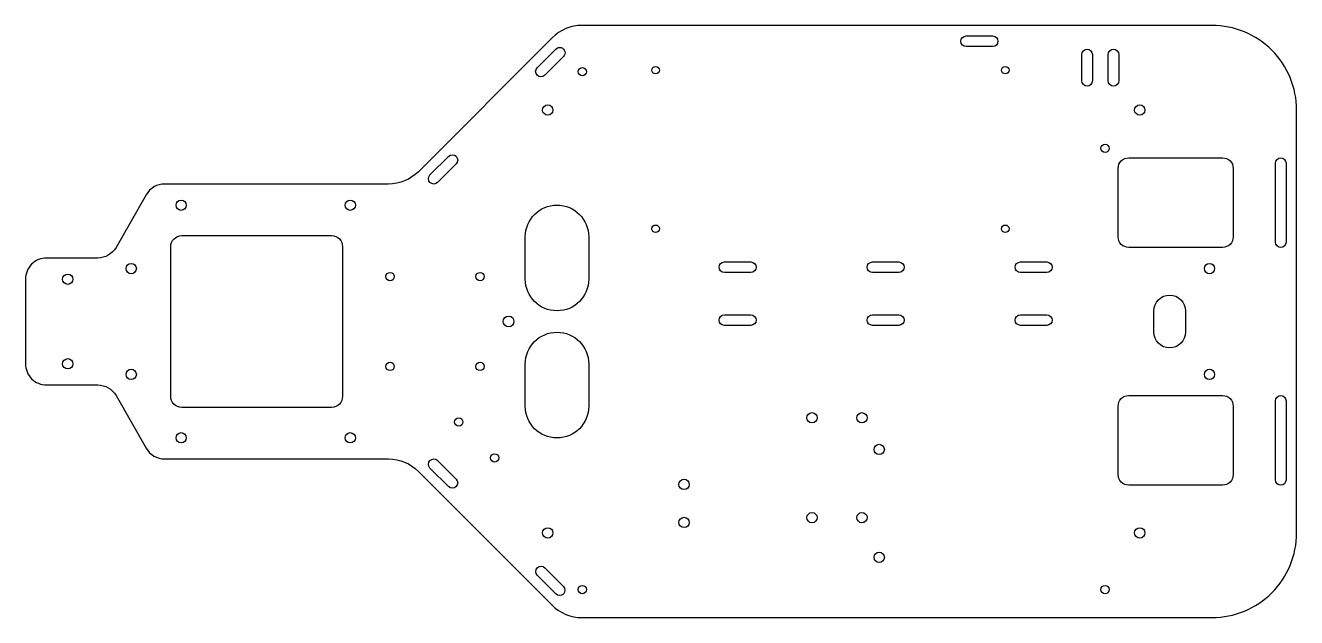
# Model space of a CAD drawing. Extents: x -15.3 to -0.2, y -7.2 to -0.2.
import ezdxf

# ---------------------------------------------------------------- set-up
doc = ezdxf.new("R2010")
doc.units = 0
doc.layers.get('0').update_dxf_attribs({"linetype": 'CONTINUOUS'})

msp = doc.modelspace()

# ---------------------------------------------------------------- linework, layer by layer
for points in [[(-8.677, -7.214), (-1.229, -7.214, 0.414214), (-0.229, -6.214), (-0.229, -1.214, 0.414214), (-1.229, -0.214), (-8.677, -0.214, 0.198912), (-9.031, -0.361), (-10.613, -1.943, -0.198912), (-10.967, -2.089), (-13.614, -2.089, 0.269143), (-13.831, -2.215), (-14.188, -2.838, -0.269143), (-14.405, -2.964), (-15.009, -2.964, 0.414214), (-15.259, -3.214), (-15.259, -4.214, 0.414214), (-15.009, -4.464), (-14.405, -4.464, -0.269143), (-14.188, -4.59), (-13.831, -5.213, 0.269143), (-13.614, -5.339), (-10.967, -5.339, -0.198912), (-10.613, -5.486), (-9.031, -7.068, 0.198912)], [(-4.136, -0.339), (-3.823, -0.339, -1), (-3.823, -0.464), (-4.136, -0.464, -1)], [(-9.208, -0.714), (-8.987, -0.493, -1), (-8.898, -0.582), (-9.119, -0.803, -1)], [(-2.644, -0.558), (-2.644, -0.87, -1), (-2.769, -0.87), (-2.769, -0.558, -1)], [(-2.332, -0.558), (-2.332, -0.87, -1), (-2.457, -0.87), (-2.457, -0.558, -1)], [(-10.476, -1.982), (-10.255, -1.761, -1), (-10.167, -1.85), (-10.388, -2.071, -1)], [(-0.979, -2.714, -0.414214), (-1.104, -2.839), (-2.214, -2.839, -0.414214), (-2.339, -2.714), (-2.339, -1.904, -0.414214), (-2.214, -1.779), (-1.104, -1.779, -0.414214), (-0.979, -1.904)], [(-0.479, -2.777), (-0.479, -1.842, -1), (-0.354, -1.842), (-0.354, -2.777, -1)], [(-9.349, -3.213), (-9.349, -2.713, -1), (-8.599, -2.713), (-8.599, -3.213, -1)], [(-11.51, -2.828), (-11.51, -4.6, -0.414214), (-11.639, -4.73), (-13.411, -4.73, -0.414214), (-13.541, -4.6), (-13.541, -2.828, -0.414214), (-13.411, -2.699), (-11.639, -2.699, -0.414214)], [(-6.682, -3.135), (-6.995, -3.135, -1), (-6.995, -3.01), (-6.682, -3.01, -1)], [(-4.932, -3.135), (-5.245, -3.135, -1), (-5.245, -3.01), (-4.932, -3.01, -1)], [(-3.182, -3.135), (-3.495, -3.135, -1), (-3.495, -3.01), (-3.182, -3.01, -1)], [(-1.542, -3.589), (-1.542, -3.839, -1), (-1.917, -3.839), (-1.917, -3.589, -1)], [(-6.682, -3.76), (-6.995, -3.76, -1), (-6.995, -3.635), (-6.682, -3.635, -1)], [(-4.932, -3.76), (-5.245, -3.76, -1), (-5.245, -3.635), (-4.932, -3.635, -1)], [(-3.182, -3.76), (-3.495, -3.76, -1), (-3.495, -3.635), (-3.182, -3.635, -1)], [(-8.599, -4.216), (-8.599, -4.716, -1), (-9.349, -4.716), (-9.349, -4.216, -1)], [(-2.214, -5.649, -0.414214), (-2.339, -5.524), (-2.339, -4.714, -0.414214), (-2.214, -4.589), (-1.104, -4.589, -0.414214), (-0.979, -4.714), (-0.979, -5.524, -0.414214), (-1.104, -5.649)], [(-0.479, -5.587), (-0.479, -4.652, -1), (-0.354, -4.652), (-0.354, -5.587, -1)], [(-10.476, -5.446, -1), (-10.388, -5.357), (-10.167, -5.578, -1), (-10.255, -5.667)], [(-9.208, -6.714, -1), (-9.119, -6.626), (-8.898, -6.847, -1), (-8.987, -6.935)]]:
    msp.add_lwpolyline(points, format="xyb", close=True)
for centre, radius in [((-8.675, -0.761), 0.0492), ((-7.808, -0.743), 0.0445), ((-3.674, -0.743), 0.0445), ((-9.084, -1.214), 0.061), ((-2.084, -1.214), 0.061), ((-2.494, -1.667), 0.0492), ((-13.418, -2.339), 0.061), ((-11.418, -2.339), 0.061), ((-7.808, -2.618), 0.0445), ((-3.674, -2.618), 0.0445), ((-14.759, -3.214), 0.061), ((-14.009, -3.089), 0.061), ((-10.947, -3.183), 0.0492), ((-9.884, -3.183), 0.0492), ((-1.259, -3.089), 0.061), ((-9.547, -3.714), 0.0642), ((-14.759, -4.214), 0.061), ((-10.947, -4.246), 0.0492), ((-9.884, -4.246), 0.0492), ((-14.009, -4.339), 0.061), ((-1.259, -4.339), 0.061), ((-5.959, -4.852), 0.061), ((-5.368, -4.852), 0.061), ((-10.136, -4.902), 0.0492), ((-13.418, -5.089), 0.061), ((-11.418, -5.089), 0.061), ((-5.164, -5.227), 0.061), ((-9.711, -5.326), 0.0492), ((-7.472, -5.64), 0.061), ((-5.959, -6.033), 0.061), ((-5.368, -6.033), 0.061), ((-9.084, -6.214), 0.061), ((-7.472, -6.09), 0.061), ((-2.084, -6.214), 0.061), ((-5.164, -6.502), 0.061), ((-8.675, -6.883), 0.0492), ((-2.494, -6.883), 0.0492)]:
    msp.add_circle(centre, radius)

doc.saveas('drawing.dxf')
